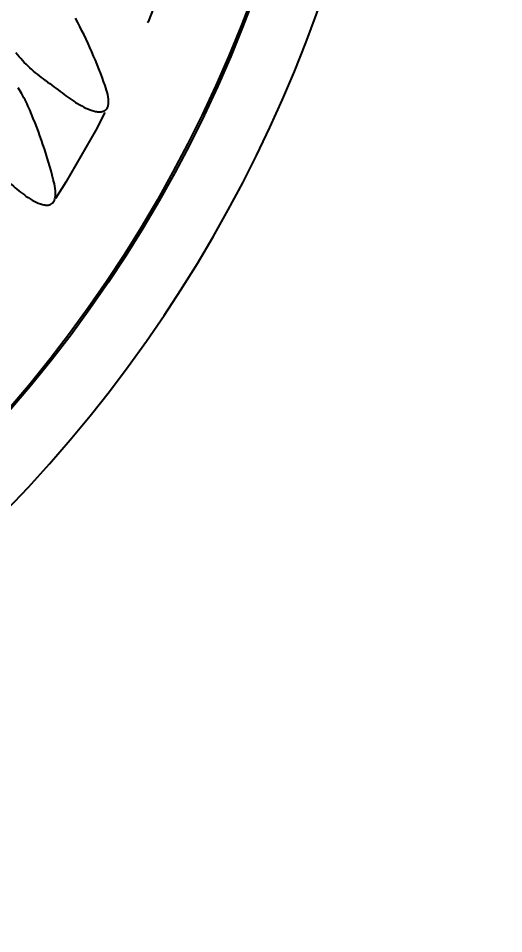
# Model space of a CAD drawing. Header units: millimetres. Extents: x 10 to 412, y 8 to 584.
# Drawn here: x 353.59 to 366, y 218.32 to 241.71 of the extents above; entities that cross this region are included whole.
import ezdxf

# ---------------------------------------------------------------- set-up
doc = ezdxf.new("R2010")
doc.units = ezdxf.units.MM
doc.linetypes.add('CENTERX2', pattern=[20.32, 12.7, -2.54, 2.54, -2.54])
doc.layers.add('CENTERLINE', color=4, linetype='CENTERX2')
doc.layers.add('DIMENSIONS', color=2, linetype='Continuous')
doc.layers.add('OUTLINE', color=7, linetype='Continuous', lineweight=25)
doc.styles.add('SLDTEXTSTYLE0', font='TXT', dxfattribs={"width": 0.75})
doc.dimstyles.new('SLDDIMSTYLE13', dxfattribs={"dimtxt": 3.5, "dimasz": 2, "dimexe": 0, "dimexo": 0.0625, "dimgap": 0.875, "dimtad": 1, "dimrnd": 1e-09, "dimzin": 12, "dimdsep": 46, "dimtxsty": 'SLDTEXTSTYLE0', "dimblk1": 'NONE', "dimsah": 1, "dimcen": 0, "dimadec": 0, "dimazin": 3, "dimtfac": 1, "dimtmove": 0, "dimatfit": 3, "dimldrblk": 'NONE', "dimfxl": 0, "dimfrac": 2, "dimtolj": 1, "dimtzin": 12, "dimarcsym": 0})

# ---------------------------------------------------------------- blocks, each defined once
blk = doc.blocks.new('_D_41')
at = {"layer": 'DIMENSIONS'}
for q in [(375.287, 281.441), (300.246, 238.116)]:
    blk.add_line((355.154, 269.817), q, dxfattribs=at)
blk.add_solid([(355.154, 269.817), (357.136, 270.384), (356.636, 271.25)], dxfattribs=at)
at = {"layer": 'DIMENSIONS', "char_height": 3.5, "attachment_point": 1, "rotation": 30, "style": 'SLDTEXTSTYLE0'}
for s, insert in [('63,4', (363.823, 280.026)), ('%%c', (359.254, 277.388))]:
    blk.add_mtext(s, dxfattribs=dict(at, insert=insert))
blk = doc.blocks.new('_None')

msp = doc.modelspace()

# ---------------------------------------------------------------- linework, layer by layer
at = {"layer": 'CENTERLINE'}
for radius in [31.70081, 26.35209]:
    msp.add_circle((327.70013, 253.96659), radius, dxfattribs=at)
at = {"layer": 'OUTLINE'}
msp.add_line((353.68313, 239.78155), (353.59234, 239.9388), dxfattribs=at)
for radius in [33.99382, 33.94382]:
    msp.add_circle((327.70013, 253.96659), radius, dxfattribs=at)
msp.add_arc((327.70013, 253.96659), 35.65, 306.658466, 274.273816, dxfattribs=at)
for points, knots in [([(355.81251, 239.99309), (355.71195, 240.28005), (355.59904, 240.56827), (355.345, 241.14741), (355.20584, 241.43361), (355.05682, 241.71409)], [0, 0, 0, 0, 0.5, 0.5, 1, 1, 1, 1]), ([(354.2882, 240.1251), (354.14835, 240.22656), (354.01418, 240.33519), (353.75946, 240.56962), (353.63811, 240.69642), (353.52673, 240.83081)], [0, 0, 0, 0, 0.5, 0.5, 1, 1, 1, 1]), ([(354.71304, 239.80581), (354.84154, 239.70606), (354.97296, 239.61361), (355.24678, 239.45099), (355.38854, 239.37824), (355.57372, 239.3322), (355.61121, 239.32544), (355.68837, 239.32128), (355.72788, 239.32385), (355.80279, 239.34964), (355.83739, 239.37483), (355.8827, 239.44477), (355.89348, 239.48594), (355.90742, 239.60811), (355.89542, 239.68739), (355.86173, 239.84323), (355.83857, 239.91872), (355.81251, 239.99309)], [0, 0, 0, 0, 0.25, 0.25, 0.5, 0.5, 0.5625, 0.5625, 0.625, 0.625, 0.6875, 0.6875, 0.75, 0.75, 0.875, 0.875, 1, 1, 1, 1]), ([(354.48766, 237.59611), (354.41249, 237.89075), (354.3251, 238.18787), (354.12226, 238.78756), (354.00883, 239.08407), (353.88485, 239.37642)], [0, 0, 0, 0, 0.5, 0.5, 1, 1, 1, 1]), ([(353.37605, 237.50537), (353.49575, 237.39445), (353.61886, 237.29074), (353.87755, 237.10492), (354.01263, 237.01986), (354.1942, 236.95795), (354.23159, 236.94794), (354.30801, 236.93755), (354.34731, 236.93697), (354.42367, 236.9568), (354.46022, 236.97948), (354.51058, 237.04547), (354.52467, 237.08577), (354.54851, 237.20515), (354.54344, 237.28611), (354.5236, 237.44236), (354.50723, 237.5194), (354.48766, 237.59611)], [0, 0, 0, 0, 0.25, 0.25, 0.5, 0.5, 0.5625, 0.5625, 0.625, 0.625, 0.6875, 0.6875, 0.75, 0.75, 0.875, 0.875, 1, 1, 1, 1])]:
    msp.add_open_spline(points, degree=3, knots=knots, dxfattribs=at)
for points in [[(354.2882, 240.1251), (354.43296, 240.02008), (354.57439, 239.91344), (354.71304, 239.80581)], [(353.88485, 239.37642), (353.82546, 239.51645), (353.75822, 239.65149), (353.68313, 239.78155)]]:
    msp.add_open_spline(points, degree=3, dxfattribs=at)

# ---------------------------------------------------------------- dimensions: what is measured, and where the dimension line sits
at = {"layer": 'DIMENSIONS'}
dim = msp.add_diameter_dim_2p(p1=(300.24643, 238.11619), p2=(355.15384, 269.817), dimstyle='SLDDIMSTYLE13', dxfattribs=at)
dim.commit()
dim.dimension.update_dxf_attribs({"geometry": '_D_41', "text_midpoint": (367.78195, 277.10784), "dimtype": 163})

doc.saveas('drawing.dxf')
